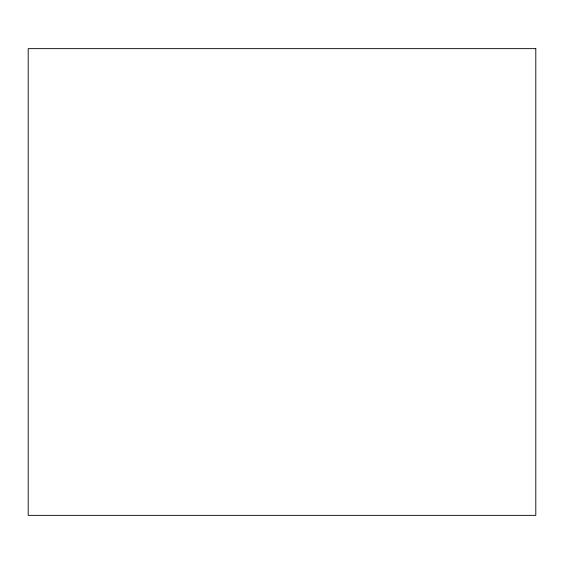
<?xml version="1.0" encoding="UTF-8"?>
<svg xmlns="http://www.w3.org/2000/svg" width="564" height="564" viewBox="0 0 564 564"><rect width="100%" height="100%" fill="white"/><g stroke="black" fill="none" stroke-linecap="round" stroke-linejoin="round"><path stroke-width="0.85" d="M535.8 48.645L28.2 48.645L28.2 515.355L535.8 515.355L535.8 48.645"/></g></svg>
